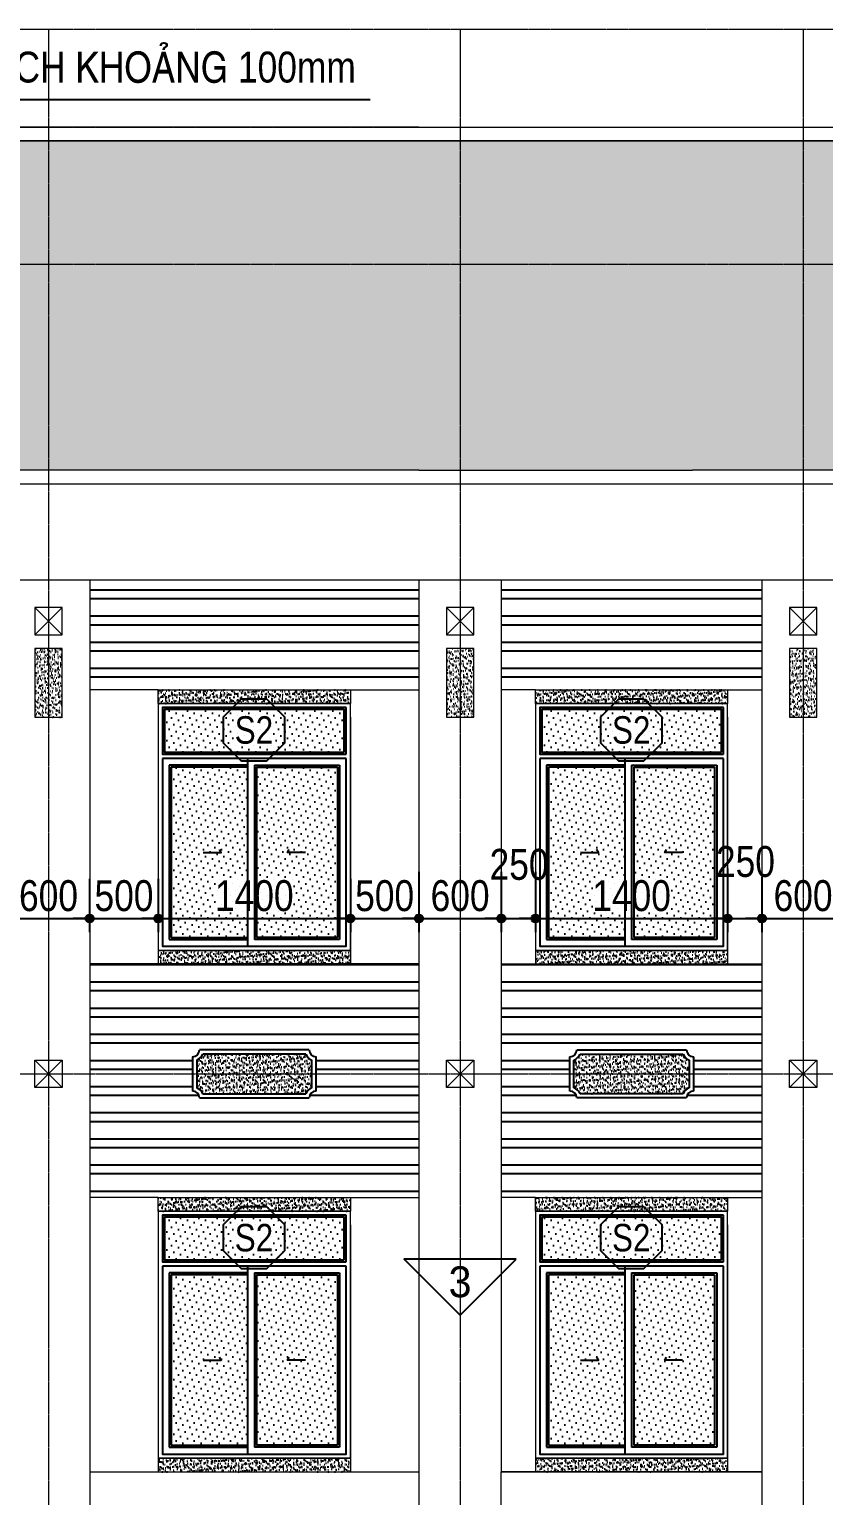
# Model space of a CAD drawing. Header units: millimetres. Extents: x 176 to 38825, y 257 to 17629.
# Drawn here: x 13365 to 19155, y 6943 to 17629 of the extents above; entities that cross this region are included whole.
import ezdxf
from ezdxf.enums import TextEntityAlignment as Align

# ---------------------------------------------------------------- set-up
doc = ezdxf.new("R2010")
doc.units = ezdxf.units.MM
doc.linetypes.add('ACAD_ISO10W100', pattern=[18, 12, -3, 0, -3])
for name, color, linetype in [('DIM', 1, 'Continuous'), ('DOOR', 20, 'Continuous'), ('HACTH', 8, 'Continuous'), ('HATCH', 8, 'Continuous'), ('HATCHNGOI', 22, 'Continuous'), ('KINH 1', 142, 'Continuous'), ('netthay', 2, 'Continuous'), ('TAGS', 60, 'Continuous'), ('TEXT', 7, 'Continuous')]:
    doc.layers.add(name, color=color, linetype=linetype)
doc.layers.add('NET-THAY', color=2, linetype='Continuous', lineweight=13)
doc.layers.add('TRUC', color=24, linetype='Continuous', lineweight=0)
doc.styles.add('1', font='', dxfattribs={"height": 250})
doc.styles.add('AVO', font='')
doc.styles.add('HEL-CONDENSE', font='')
doc.styles.add('VNI-HELVE-CONDENSEN', font='')
doc.styles.get('1').set_extended_font_data('VNI-Helve-Condense')
doc.styles.get('AVO').set_extended_font_data('VNI-Avo')
doc.styles.get('HEL-CONDENSE').set_extended_font_data('VNI-Helve-Condense')
doc.styles.get('VNI-HELVE-CONDENSEN').set_extended_font_data('VNI-Helve-Condense')
doc.dimstyles.new('D100', dxfattribs={"dimtxt": 225, "dimasz": 1.2, "dimexe": 100, "dimexo": 0, "dimgap": 50, "dimtad": 1, "dimdec": 0, "dimzin": 13, "dimdsep": 46, "dimtxsty": 'HEL-CONDENSE', "dimblk": 'D50', "dimcen": 0, "dimclrd": 1, "dimclre": 1, "dimclrt": 7, "dimadec": 0, "dimazin": 0, "dimtfac": 1, "dimtdec": 0, "dimtmove": 0, "dimatfit": 3, "dimldrblk": 'D50', "dimfxl": 1, "dimtolj": 1, "dimtzin": 13, "dimarcsym": 0})
pattern_1 = [(180, (-156502.13, -455340), (-1e-14, -190.5), []), (180, (-156565.63, -455276.5), (-1e-14, -190.5), [])]
pattern_2 = [(37.5, (-1293097.712, -243902.06), (-1.2000235, 36.7059928), [0, -28.956, 0, -32.385, 0, -30.95625]), (7.5, (-1293097.71, -243902.06), (33.7142462, 53.7618825), [0, -15.621, 0, -26.0985, 0, -10.00125]), (327.5, (-1293121.143, -243902.06), (59.3244278, 0.10778885), [0, -9.525, 0, -34.29, 0, -44.7675]), (317.5, (-1293121.143, -243902.06), (57.266734, 16.7196992), [0, -4.7625, 0, -22.479, 0, -25.7175])]

# ---------------------------------------------------------------- blocks, each defined once
blk = doc.blocks.new('KH-CUADI')
at = {"layer": 'TAGS'}
blk.add_lwpolyline([(-124, 300), (-300, 124), (-300, -124), (-124, -300), (124, -300), (300, -124), (300, 124), (124, 300)], close=True, dxfattribs=at)
at = {"layer": 'TAGS', "style": 'VNI-HELVE-CONDENSEN'}
blk.add_attdef('D', text='', height=300, dxfattribs=at).set_placement((0, 0), align=Align.MIDDLE)
blk = doc.blocks.new('A$C5F62150E')
at = {"layer": 'KINH 1'}
h = blk.add_hatch(dxfattribs=at)
h.set_pattern_fill('DOTS', color=256, scale=750, angle=45, style=0)
h.set_pattern_definition([(45, (0, 0), (-16.5728, 49.71845), [0, -46.875])])
h.paths.add_polyline_path([(2529, 1072), (1219, 1072), (1219, 762), (2529, 762)])
h.paths.add_polyline_path([(1824, 652), (1269, 652), (1269, -588), (1824, -588)])
h.paths.add_polyline_path([(2479, 652), (1889, 652), (1889, -588), (2479, -588)])
at = {"layer": 'DOOR'}
for p, q in [((2544, 747), (2544, 1087)), ((2544, 717), (1204, 717)), ((1824, 667), (1254, 667)), ((1254, 667), (1254, -603)), ((1824, 717), (1824, -653)), ((1874, 667), (1874, -603)), ((1874, 667), (2494, 667)), ((2494, 667), (2494, -603)), ((1254, -603), (1824, -603)), ((2494, -603), (1874, -603))]:
    blk.add_line(p, q, dxfattribs=at)
at = {"layer": 'DOOR', "color": 8}
for p, q in [((1824, 652), (1269, 652)), ((1269, 652), (1269, -588)), ((1889, 652), (1889, -588)), ((1889, 652), (2479, 652)), ((2479, 652), (2479, -588)), ((1269, -588), (1824, -588)), ((2479, -588), (1889, -588))]:
    blk.add_line(p, q, dxfattribs=at)
at = {"layer": 'DOOR'}
for points in [[(2544, 1087), (1204, 1087), (1204, 747), (2544, 747)], [(1204, 717), (1204, -653), (2544, -653), (2544, 717)], [(1502, 32), (1632, 32), (1619, 53)], [(2246, 32), (2116, 32), (2129, 53)]]:
    blk.add_lwpolyline(points, dxfattribs=at)
at = {"layer": 'DOOR', "color": 8}
blk.add_lwpolyline([(2529, 762), (2529, 1072), (1219, 1072), (1219, 762), (2529, 762)], close=True, dxfattribs=at)
at = {"layer": 'NET-THAY'}
for p, q in [((1174, 1117), (2574, 1117)), ((2574, -683), (2574, 1117)), ((1174, -683), (2574, -683))]:
    blk.add_line(p, q, dxfattribs=at)
blk.add_lwpolyline([(1174, 1117), (1174, -683)], dxfattribs=at)
at = {"layer": 'TAGS', "linetype": 'Continuous'}
ref = blk.add_blockref('KH-CUADI', (1871, 924), dxfattribs=dict(at, xscale=0.75, yscale=0.75, zscale=0.75, rotation=180))
ref.add_attrib('D', 'S2', dxfattribs={"color": 7, "height": 200, "style": 'VNI-HELVE-CONDENSEN'}).set_placement((1871, 924), align=Align.MIDDLE)
blk = doc.blocks.new('D50')
at = {"layer": 'DIM'}
blk.add_hatch(color=256, dxfattribs=at).paths.add_polyline_path([(25, 0, 1), (-25, 0, 1)])
blk.add_line((25, 0), (100, 0), dxfattribs=at)
blk.add_circle((0, 0), 25, dxfattribs=at)
blk = doc.blocks.new('*D195')
at = {"layer": 'DEFPOINTS', "color": 0, "linetype": 'Continuous', "transparency": 16777216}
for p in [(13205, 11439), (13805, 11439), (13805, 11149)]:
    blk.add_point(p, dxfattribs=at)
at = {"layer": 'DIM', "color": 1, "linetype": 'Continuous', "lineweight": -2, "transparency": 16777216}
for p, q in [((13205, 11439), (13205, 11049)), ((13805, 11439), (13805, 11049)), ((13206, 11149), (13804, 11149))]:
    blk.add_line(p, q, dxfattribs=at)
at = {"layer": 'DIM', "color": 1, "linetype": 'Continuous', "lineweight": -2, "transparency": 16777216, "xscale": 1.199999999999999, "yscale": 1.199999999999999, "zscale": 1.199999999999999, "rotation": 180}
blk.add_blockref('D50', (13205, 11149), dxfattribs=at)
at = {"layer": 'DIM', "color": 1, "linetype": 'Continuous', "lineweight": -2, "transparency": 16777216, "xscale": 1.199999999999999, "yscale": 1.199999999999999, "zscale": 1.199999999999999}
blk.add_blockref('D50', (13805, 11149), dxfattribs=at)
at = {"layer": 'DIM', "color": 7, "linetype": 'Continuous', "transparency": 16777216, "insert": (13505, 11314), "char_height": 225, "attachment_point": 5, "style": 'HEL-CONDENSE'}
blk.add_mtext('\\A1;600', dxfattribs=at)
blk = doc.blocks.new('*D196')
at = {"layer": 'DEFPOINTS', "color": 0, "linetype": 'Continuous', "transparency": 16777216}
for p in [(13805, 11439), (14305, 11439), (14305, 11149)]:
    blk.add_point(p, dxfattribs=at)
at = {"layer": 'DIM', "color": 1, "linetype": 'Continuous', "lineweight": -2, "transparency": 16777216}
for p, q in [((13805, 11439), (13805, 11049)), ((14305, 11439), (14305, 11049)), ((13806, 11149), (14304, 11149))]:
    blk.add_line(p, q, dxfattribs=at)
at = {"layer": 'DIM', "color": 1, "linetype": 'Continuous', "lineweight": -2, "transparency": 16777216, "xscale": 1.199999999999999, "yscale": 1.199999999999999, "zscale": 1.199999999999999, "rotation": 180}
blk.add_blockref('D50', (13805, 11149), dxfattribs=at)
at = {"layer": 'DIM', "color": 1, "linetype": 'Continuous', "lineweight": -2, "transparency": 16777216, "xscale": 1.199999999999999, "yscale": 1.199999999999999, "zscale": 1.199999999999999}
blk.add_blockref('D50', (14305, 11149), dxfattribs=at)
at = {"layer": 'DIM', "color": 7, "linetype": 'Continuous', "transparency": 16777216, "insert": (14055, 11314), "char_height": 225, "attachment_point": 5, "style": 'HEL-CONDENSE'}
blk.add_mtext('\\A1;500', dxfattribs=at)
blk = doc.blocks.new('*D197')
at = {"layer": 'DEFPOINTS', "color": 0, "linetype": 'Continuous', "transparency": 16777216}
for p in [(14305, 11439), (15705, 11439), (15705, 11149)]:
    blk.add_point(p, dxfattribs=at)
at = {"layer": 'DIM', "color": 1, "linetype": 'Continuous', "lineweight": -2, "transparency": 16777216}
for p, q in [((14305, 11439), (14305, 11049)), ((15705, 11439), (15705, 11049)), ((14306, 11149), (15704, 11149))]:
    blk.add_line(p, q, dxfattribs=at)
at = {"layer": 'DIM', "color": 1, "linetype": 'Continuous', "lineweight": -2, "transparency": 16777216, "xscale": 1.199999999999999, "yscale": 1.199999999999999, "zscale": 1.199999999999999, "rotation": 180}
blk.add_blockref('D50', (14305, 11149), dxfattribs=at)
at = {"layer": 'DIM', "color": 1, "linetype": 'Continuous', "lineweight": -2, "transparency": 16777216, "xscale": 1.199999999999999, "yscale": 1.199999999999999, "zscale": 1.199999999999999}
blk.add_blockref('D50', (15705, 11149), dxfattribs=at)
at = {"layer": 'DIM', "color": 7, "linetype": 'Continuous', "transparency": 16777216, "insert": (15005, 11314), "char_height": 225, "attachment_point": 5, "style": 'HEL-CONDENSE'}
blk.add_mtext('\\A1;1400', dxfattribs=at)
blk = doc.blocks.new('*D198')
at = {"layer": 'DEFPOINTS', "color": 0, "linetype": 'Continuous', "transparency": 16777216}
for p in [(15705, 11439), (16205, 11488), (16205, 11149)]:
    blk.add_point(p, dxfattribs=at)
at = {"layer": 'DIM', "color": 1, "linetype": 'Continuous', "lineweight": -2, "transparency": 16777216}
for p, q in [((15705, 11439), (15705, 11049)), ((16205, 11488), (16205, 11049)), ((15706, 11149), (16204, 11149))]:
    blk.add_line(p, q, dxfattribs=at)
at = {"layer": 'DIM', "color": 1, "linetype": 'Continuous', "lineweight": -2, "transparency": 16777216, "xscale": 1.199999999999999, "yscale": 1.199999999999999, "zscale": 1.199999999999999, "rotation": 180}
blk.add_blockref('D50', (15705, 11149), dxfattribs=at)
at = {"layer": 'DIM', "color": 1, "linetype": 'Continuous', "lineweight": -2, "transparency": 16777216, "xscale": 1.199999999999999, "yscale": 1.199999999999999, "zscale": 1.199999999999999}
blk.add_blockref('D50', (16205, 11149), dxfattribs=at)
at = {"layer": 'DIM', "color": 7, "linetype": 'Continuous', "transparency": 16777216, "insert": (15955, 11314), "char_height": 225, "attachment_point": 5, "style": 'HEL-CONDENSE'}
blk.add_mtext('\\A1;500', dxfattribs=at)
blk = doc.blocks.new('*D199')
at = {"layer": 'DEFPOINTS', "color": 0, "linetype": 'Continuous', "transparency": 16777216}
for p in [(16205, 11488), (16805, 11488), (16805, 11149)]:
    blk.add_point(p, dxfattribs=at)
at = {"layer": 'DIM', "color": 1, "linetype": 'Continuous', "lineweight": -2, "transparency": 16777216}
for p, q in [((16205, 11488), (16205, 11049)), ((16805, 11488), (16805, 11049)), ((16206, 11149), (16804, 11149))]:
    blk.add_line(p, q, dxfattribs=at)
at = {"layer": 'DIM', "color": 1, "linetype": 'Continuous', "lineweight": -2, "transparency": 16777216, "xscale": 1.199999999999999, "yscale": 1.199999999999999, "zscale": 1.199999999999999, "rotation": 180}
blk.add_blockref('D50', (16205, 11149), dxfattribs=at)
at = {"layer": 'DIM', "color": 1, "linetype": 'Continuous', "lineweight": -2, "transparency": 16777216, "xscale": 1.199999999999999, "yscale": 1.199999999999999, "zscale": 1.199999999999999}
blk.add_blockref('D50', (16805, 11149), dxfattribs=at)
at = {"layer": 'DIM', "color": 7, "linetype": 'Continuous', "transparency": 16777216, "insert": (16505, 11314), "char_height": 225, "attachment_point": 5, "style": 'HEL-CONDENSE'}
blk.add_mtext('\\A1;600', dxfattribs=at)
blk = doc.blocks.new('*D200')
at = {"layer": 'DEFPOINTS', "color": 0, "linetype": 'Continuous', "transparency": 16777216}
for p in [(16805, 11488), (17055, 11488), (17055, 11149)]:
    blk.add_point(p, dxfattribs=at)
at = {"layer": 'DIM', "color": 1, "linetype": 'Continuous', "lineweight": -2, "transparency": 16777216}
for p, q in [((16805, 11488), (16805, 11049)), ((17055, 11488), (17055, 11049)), ((16806, 11149), (17054, 11149))]:
    blk.add_line(p, q, dxfattribs=at)
at = {"layer": 'DIM', "color": 1, "linetype": 'Continuous', "lineweight": -2, "transparency": 16777216, "xscale": 1.199999999999999, "yscale": 1.199999999999999, "zscale": 1.199999999999999, "rotation": 180}
blk.add_blockref('D50', (16805, 11149), dxfattribs=at)
at = {"layer": 'DIM', "color": 1, "linetype": 'Continuous', "lineweight": -2, "transparency": 16777216, "xscale": 1.199999999999999, "yscale": 1.199999999999999, "zscale": 1.199999999999999}
blk.add_blockref('D50', (17055, 11149), dxfattribs=at)
at = {"layer": 'DIM', "color": 7, "linetype": 'Continuous', "transparency": 16777216, "insert": (16935, 11542), "char_height": 225, "attachment_point": 5, "style": 'HEL-CONDENSE'}
blk.add_mtext('\\A1;250', dxfattribs=at)
blk = doc.blocks.new('*D201')
at = {"layer": 'DEFPOINTS', "color": 0, "linetype": 'Continuous', "transparency": 16777216}
for p in [(17055, 11488), (18455, 11513), (18455, 11149)]:
    blk.add_point(p, dxfattribs=at)
at = {"layer": 'DIM', "color": 1, "linetype": 'Continuous', "lineweight": -2, "transparency": 16777216}
for p, q in [((17055, 11488), (17055, 11049)), ((18455, 11513), (18455, 11049)), ((17056, 11149), (18454, 11149))]:
    blk.add_line(p, q, dxfattribs=at)
at = {"layer": 'DIM', "color": 1, "linetype": 'Continuous', "lineweight": -2, "transparency": 16777216, "xscale": 1.199999999999999, "yscale": 1.199999999999999, "zscale": 1.199999999999999, "rotation": 180}
blk.add_blockref('D50', (17055, 11149), dxfattribs=at)
at = {"layer": 'DIM', "color": 1, "linetype": 'Continuous', "lineweight": -2, "transparency": 16777216, "xscale": 1.199999999999999, "yscale": 1.199999999999999, "zscale": 1.199999999999999}
blk.add_blockref('D50', (18455, 11149), dxfattribs=at)
at = {"layer": 'DIM', "color": 7, "linetype": 'Continuous', "transparency": 16777216, "insert": (17755, 11314), "char_height": 225, "attachment_point": 5, "style": 'HEL-CONDENSE'}
blk.add_mtext('\\A1;1400', dxfattribs=at)
blk = doc.blocks.new('*D202')
at = {"layer": 'DEFPOINTS', "color": 0, "linetype": 'Continuous', "transparency": 16777216}
for p in [(18455, 11513), (18705, 11453), (18705, 11149)]:
    blk.add_point(p, dxfattribs=at)
at = {"layer": 'DIM', "color": 1, "linetype": 'Continuous', "lineweight": -2, "transparency": 16777216}
for p, q in [((18455, 11513), (18455, 11049)), ((18705, 11453), (18705, 11049)), ((18456, 11149), (18704, 11149))]:
    blk.add_line(p, q, dxfattribs=at)
at = {"layer": 'DIM', "color": 1, "linetype": 'Continuous', "lineweight": -2, "transparency": 16777216, "xscale": 1.199999999999999, "yscale": 1.199999999999999, "zscale": 1.199999999999999, "rotation": 180}
blk.add_blockref('D50', (18455, 11149), dxfattribs=at)
at = {"layer": 'DIM', "color": 1, "linetype": 'Continuous', "lineweight": -2, "transparency": 16777216, "xscale": 1.199999999999999, "yscale": 1.199999999999999, "zscale": 1.199999999999999}
blk.add_blockref('D50', (18705, 11149), dxfattribs=at)
at = {"layer": 'DIM', "color": 7, "linetype": 'Continuous', "transparency": 16777216, "insert": (18585, 11563), "char_height": 225, "attachment_point": 5, "style": 'HEL-CONDENSE'}
blk.add_mtext('\\A1;250', dxfattribs=at)
blk = doc.blocks.new('*D203')
at = {"layer": 'DEFPOINTS', "color": 0, "linetype": 'Continuous', "transparency": 16777216}
for p in [(18705, 11453), (19305, 11428), (19305, 11149)]:
    blk.add_point(p, dxfattribs=at)
at = {"layer": 'DIM', "color": 1, "linetype": 'Continuous', "lineweight": -2, "transparency": 16777216}
for p, q in [((18705, 11453), (18705, 11049)), ((19305, 11428), (19305, 11049)), ((18706, 11149), (19304, 11149))]:
    blk.add_line(p, q, dxfattribs=at)
at = {"layer": 'DIM', "color": 1, "linetype": 'Continuous', "lineweight": -2, "transparency": 16777216, "xscale": 1.199999999999999, "yscale": 1.199999999999999, "zscale": 1.199999999999999, "rotation": 180}
blk.add_blockref('D50', (18705, 11149), dxfattribs=at)
at = {"layer": 'DIM', "color": 1, "linetype": 'Continuous', "lineweight": -2, "transparency": 16777216, "xscale": 1.199999999999999, "yscale": 1.199999999999999, "zscale": 1.199999999999999}
blk.add_blockref('D50', (19305, 11149), dxfattribs=at)
at = {"layer": 'DIM', "color": 7, "linetype": 'Continuous', "transparency": 16777216, "insert": (19005, 11314), "char_height": 225, "attachment_point": 5, "style": 'HEL-CONDENSE'}
blk.add_mtext('\\A1;600', dxfattribs=at)
blk = doc.blocks.new('TUONG-NAM')
at = {"layer": 'TAGS'}
blk.add_lwpolyline([(-453, -453), (453, -453), (0, 0)], close=True, dxfattribs=at)
at = {"layer": 'TAGS', "linetype": 'Continuous', "style": 'AVO'}
blk.add_attdef('KH-TUONG', text='', height=250, dxfattribs=at).set_placement((0, -269), align=Align.MIDDLE_CENTER)
blk = doc.blocks.new('*D257')
at = {"layer": 'DEFPOINTS', "color": 0, "linetype": 'Continuous', "transparency": 16777216}
for p in [(9654, 16816), (6246, 14647), (3555, 14416), (4733, 14416), (16205, 14416)]:
    blk.add_point(p, dxfattribs=at)
at = {"layer": 'DIM', "color": 1, "linetype": 'Continuous', "lineweight": -2, "transparency": 16777216}
blk.add_arc((4733, 14416), 1530, 0.0449, 25.9551, dxfattribs=at)
at = {"layer": 'DIM', "color": 1, "linetype": 'Continuous', "lineweight": -2, "transparency": 16777216, "xscale": 1.199999999999999, "yscale": 1.199999999999999, "zscale": 1.199999999999999}
for p, rotation in [((6108, 15087), 115.9775297945431), ((6263, 14416), 270.0224702054559)]:
    blk.add_blockref('D50', p, dxfattribs=dict(at, rotation=rotation))
at = {"layer": 'DIM', "color": 7, "linetype": 'Continuous', "transparency": 16777216, "insert": (6385, 14798), "char_height": 225, "attachment_point": 5, "rotation": 283, "style": 'HEL-CONDENSE'}
blk.add_mtext('\\A1;26°', dxfattribs=at)

msp = doc.modelspace()

# ---------------------------------------------------------------- hatches: boundary and pattern name
at = {"layer": 'HACTH'}
h = msp.add_hatch(dxfattribs=at)
h.set_pattern_fill('ANSI32', color=256, scale=20, angle=135, style=0)
h.set_pattern_definition(pattern_1)
h.paths.add_polyline_path([(16805.168, 12816.449), (18705.168, 12816.449), (18705.168, 13616.449), (16805.168, 13616.449)])
h.paths.add_polyline_path([(13805.168, 12816.449), (16205.168, 12816.449), (16205.168, 13616.449), (13805.168, 13616.449)])
h = msp.add_hatch(dxfattribs=at)
h.set_pattern_fill('ANSI32', color=256, scale=20, angle=135, style=0)
h.set_pattern_definition(pattern_1)
h.paths.add_polyline_path([(7255.168, 10816.449), (4905.168, 10816.449), (4905.168, 10016.449), (5655.168, 10016.449), (5655.168, 10141.449, 0.414213562), (5705.168, 10191.449), (6505.168, 10191.449, 0.414213562), (6555.168, 10141.449), (6555.168, 10016.449), (7255.168, 10016.449)])
h.paths.add_polyline_path([(10205.168, 10804.568), (7855.168, 10804.568), (7855.168, 10016.449), (8555.168, 10016.449), (8555.168, 10141.449, 0.414213562), (8605.168, 10191.449), (9405.168, 10191.449, 0.414213562), (9455.168, 10141.449), (9455.168, 10016.449), (10205.168, 10016.449)])
h.paths.add_polyline_path([(13205.168, 10804.568), (10805.168, 10804.568), (10805.168, 10016.449), (11555.168, 10016.449), (11555.168, 10141.449, 0.414213562), (11605.168, 10191.449), (12405.168, 10191.449, 0.414213562), (12455.168, 10141.449), (12455.168, 10016.449), (13205.168, 10016.449)])
h.paths.add_polyline_path([(16205.168, 10816.449), (13805.168, 10816.449), (13805.168, 10016.449), (14555.168, 10016.449), (14555.168, 10141.449, 0.414213562), (14605.168, 10191.449), (15405.168, 10191.449, 0.414213562), (15455.168, 10141.449), (15455.168, 10016.449), (16205.168, 10016.449), (16205.168, 10416.449)])
h.paths.add_polyline_path([(18705.168, 10816.449), (16805.168, 10816.449), (16805.168, 10416.449), (16805.168, 10016.449), (17305.168, 10016.449), (17305.168, 10141.449, 0.414213562), (17355.168, 10191.449), (18155.168, 10191.449, 0.414213562), (18205.168, 10141.449), (18205.168, 10016.449), (18705.168, 10016.449), (18705.168, 10416.449)])
h.paths.add_polyline_path([(25205.168, 10816.449), (23305.168, 10816.449), (23305.168, 10016.449), (23805.168, 10016.449), (23805.168, 10141.449, 0.414213562), (23855.168, 10191.449), (24655.168, 10191.449, 0.414213562), (24705.168, 10141.449), (24705.168, 10016.449), (25205.168, 10016.449)])
h.paths.add_polyline_path([(28205.168, 10816.449), (25805.168, 10816.449), (25805.168, 10016.449), (26555.168, 10016.449), (26555.168, 10141.449, 0.414213562), (26605.168, 10191.449), (27405.168, 10191.449, 0.414213562), (27455.168, 10141.449), (27455.168, 10016.449), (28205.168, 10016.449)])
h.paths.add_polyline_path([(31205.168, 10804.568), (28805.168, 10804.568), (28805.168, 10016.449), (29555.168, 10016.449), (29555.168, 10141.449, 0.414213562), (29605.168, 10191.449), (30405.168, 10191.449, 0.414213562), (30455.168, 10141.449), (30455.168, 10016.449), (31205.168, 10016.449)])
edge = h.paths.add_edge_path()
edge.add_line((28805.168, 9116.449), (31205.168, 9116.449))
edge.add_line((31205.168, 9116.449), (31205.168, 10016.449))
edge.add_line((31205.168, 10016.449), (30455.168, 10016.449))
edge.add_line((30455.168, 10016.449), (30455.168, 9891.449))
edge.add_arc((30455.168, 9841.449), 50, 90, 180)
edge.add_line((30405.168, 9841.449), (29605.168, 9841.449))
edge.add_arc((29555.168, 9841.449), 50, 0, 90)
edge.add_line((29555.168, 9891.449), (29555.168, 10016.449))
edge.add_line((29555.168, 10016.449), (28805.168, 10016.449))
edge.add_line((28805.168, 10016.449), (28805.168, 9116.449))
edge = h.paths.add_edge_path()
edge.add_line((25805.168, 9116.449), (28205.168, 9116.449))
edge.add_line((28205.168, 9116.449), (28205.168, 10016.449))
edge.add_line((28205.168, 10016.449), (27455.168, 10016.449))
edge.add_line((27455.168, 10016.449), (27455.168, 9891.449))
edge.add_arc((27455.168, 9841.449), 50, 90, 180)
edge.add_line((27405.168, 9841.449), (26605.168, 9841.449))
edge.add_arc((26555.168, 9841.449), 50, 0, 90)
edge.add_line((26555.168, 9891.449), (26555.168, 10016.449))
edge.add_line((26555.168, 10016.449), (25805.168, 10016.449))
edge.add_line((25805.168, 10016.449), (25805.168, 9116.449))
edge = h.paths.add_edge_path()
edge.add_line((23305.168, 9116.449), (25205.168, 9116.449))
edge.add_line((25205.168, 9116.449), (25205.168, 10016.449))
edge.add_line((25205.168, 10016.449), (24705.168, 10016.449))
edge.add_line((24705.168, 10016.449), (24705.168, 9891.449))
edge.add_arc((24705.168, 9841.449), 50, 90, 180)
edge.add_line((24655.168, 9841.449), (23855.168, 9841.449))
edge.add_arc((23805.168, 9841.449), 50, 0, 90)
edge.add_line((23805.168, 9891.449), (23805.168, 10016.449))
edge.add_line((23805.168, 10016.449), (23305.168, 10016.449))
edge.add_line((23305.168, 10016.449), (23305.168, 9116.449))
edge = h.paths.add_edge_path()
edge.add_line((16805.168, 9116.449), (18705.168, 9116.449))
edge.add_line((18705.168, 9116.449), (18705.168, 10016.449))
edge.add_line((18705.168, 10016.449), (18205.168, 10016.449))
edge.add_line((18205.168, 10016.449), (18205.168, 9891.449))
edge.add_arc((18205.168, 9841.449), 50, 90, 180)
edge.add_line((18155.168, 9841.449), (17355.168, 9841.449))
edge.add_arc((17305.168, 9841.449), 50, 0, 90)
edge.add_line((17305.168, 9891.449), (17305.168, 10016.449))
edge.add_line((17305.168, 10016.449), (16805.168, 10016.449))
edge.add_line((16805.168, 10016.449), (16805.168, 9116.449))
edge = h.paths.add_edge_path()
edge.add_line((13805.168, 9116.449), (16205.168, 9116.449))
edge.add_line((16205.168, 9116.449), (16205.168, 10016.449))
edge.add_line((16205.168, 10016.449), (15455.168, 10016.449))
edge.add_line((15455.168, 10016.449), (15455.168, 9891.449))
edge.add_arc((15455.168, 9841.449), 50, 90, 180)
edge.add_line((15405.168, 9841.449), (14605.168, 9841.449))
edge.add_arc((14555.168, 9841.449), 50, 0, 90)
edge.add_line((14555.168, 9891.449), (14555.168, 10016.449))
edge.add_line((14555.168, 10016.449), (13805.168, 10016.449))
edge.add_line((13805.168, 10016.449), (13805.168, 9116.449))
edge = h.paths.add_edge_path()
edge.add_line((10805.168, 9116.449), (13205.168, 9116.449))
edge.add_line((13205.168, 9116.449), (13205.168, 10016.449))
edge.add_line((13205.168, 10016.449), (12455.168, 10016.449))
edge.add_line((12455.168, 10016.449), (12455.168, 9891.449))
edge.add_arc((12455.168, 9841.449), 50, 90, 180)
edge.add_line((12405.168, 9841.449), (11605.168, 9841.449))
edge.add_arc((11555.168, 9841.449), 50, 0, 90)
edge.add_line((11555.168, 9891.449), (11555.168, 10016.449))
edge.add_line((11555.168, 10016.449), (10805.168, 10016.449))
edge.add_line((10805.168, 10016.449), (10805.168, 9116.449))
edge = h.paths.add_edge_path()
edge.add_line((7855.168, 9116.449), (10205.168, 9116.449))
edge.add_line((10205.168, 9116.449), (10205.168, 10016.449))
edge.add_line((10205.168, 10016.449), (9455.168, 10016.449))
edge.add_line((9455.168, 10016.449), (9455.168, 9891.449))
edge.add_arc((9455.168, 9841.449), 50, 90, 180)
edge.add_line((9405.168, 9841.449), (8605.168, 9841.449))
edge.add_arc((8555.168, 9841.449), 50, 0, 90)
edge.add_line((8555.168, 9891.449), (8555.168, 10016.449))
edge.add_line((8555.168, 10016.449), (7855.168, 10016.449))
edge.add_line((7855.168, 10016.449), (7855.168, 9116.449))
edge = h.paths.add_edge_path()
edge.add_line((4905.168, 9116.449), (7255.168, 9116.449))
edge.add_line((7255.168, 9116.449), (7255.168, 10016.449))
edge.add_line((7255.168, 10016.449), (6555.168, 10016.449))
edge.add_line((6555.168, 10016.449), (6555.168, 9891.449))
edge.add_arc((6555.168, 9841.449), 50, 90, 180)
edge.add_line((6505.168, 9841.449), (5705.168, 9841.449))
edge.add_arc((5655.168, 9841.449), 50, 0, 90)
edge.add_line((5655.168, 9891.449), (5655.168, 10016.449))
edge.add_line((5655.168, 10016.449), (4905.168, 10016.449))
edge.add_line((4905.168, 10016.449), (4905.168, 9116.449))
at = {"layer": 'HATCH'}
h = msp.add_hatch(dxfattribs=at)
h.set_pattern_fill('AR-SAND', color=256, scale=0.75, style=0)
h.set_pattern_definition(pattern_2)
h.paths.add_polyline_path([(13405.168, 12616.449), (13605.168, 12616.449), (13605.168, 13116.449), (13405.168, 13116.449)])
h = msp.add_hatch(dxfattribs=at)
h.set_pattern_fill('AR-SAND', color=256, scale=0.75, style=0)
h.set_pattern_definition(pattern_2)
h.paths.add_polyline_path([(16405.168, 12616.449), (16605.168, 12616.449), (16605.168, 13116.449), (16405.168, 13116.449)])
h = msp.add_hatch(dxfattribs=at)
h.set_pattern_fill('AR-SAND', color=256, scale=0.75, style=0)
h.set_pattern_definition(pattern_2)
h.paths.add_polyline_path([(18905.168, 12616.449), (19105.168, 12616.449), (19105.168, 13116.449), (18905.168, 13116.449)])
h = msp.add_hatch(dxfattribs=at)
h.set_pattern_fill('AR-SAND', color=256, scale=0.75, style=0)
h.set_pattern_definition(pattern_2)
h.paths.add_polyline_path([(14305.168, 12816.449), (15705.168, 12816.449), (15705.168, 12716.449), (14305.168, 12716.449)])
h = msp.add_hatch(dxfattribs=at)
h.set_pattern_fill('AR-SAND', color=256, scale=0.75, style=0)
h.set_pattern_definition(pattern_2)
h.paths.add_polyline_path([(17055.168, 12816.449), (18455.168, 12816.449), (18455.168, 12716.449), (17055.168, 12716.449)])
h = msp.add_hatch(dxfattribs=at)
h.set_pattern_fill('AR-SAND', color=256, scale=0.75, style=0)
h.set_pattern_definition(pattern_2)
h.paths.add_polyline_path([(15705.168, 10916.449), (14305.168, 10916.449), (14305.168, 10816.449), (15705.168, 10816.449)])
h = msp.add_hatch(dxfattribs=at)
h.set_pattern_fill('AR-SAND', color=256, scale=0.75, style=0)
h.set_pattern_definition(pattern_2)
h.paths.add_polyline_path([(18455.168, 10916.449), (17055.168, 10916.449), (17055.168, 10816.449), (18455.168, 10816.449)])
h = msp.add_hatch(dxfattribs=at)
h.set_pattern_fill('AR-SAND', color=256, scale=0.75, style=0)
h.set_pattern_definition(pattern_2)
h.paths.add_polyline_path([(14629.33, 10161.449, -0.203231357), (14585.168, 10117.287), (14585.168, 9915.611, -0.203231357), (14629.33, 9871.449), (15381.006, 9871.449, -0.203231357), (15425.168, 9915.611), (15425.168, 10117.287, -0.203231357), (15381.006, 10161.449)])
h = msp.add_hatch(dxfattribs=at)
h.set_pattern_fill('AR-SAND', color=256, scale=0.75, style=0)
h.set_pattern_definition(pattern_2)
h.paths.add_polyline_path([(17379.33, 10161.449, -0.203231357), (17335.168, 10117.287), (17335.168, 9915.611, -0.203231357), (17379.33, 9871.449), (18131.006, 9871.449, -0.203231357), (18175.168, 9915.611), (18175.168, 10117.287, -0.203231357), (18131.006, 10161.449)])
h = msp.add_hatch(dxfattribs=at)
h.set_pattern_fill('AR-SAND', color=256, scale=0.75, style=0)
h.set_pattern_definition(pattern_2)
h.paths.add_polyline_path([(14305.168, 9116.449), (15705.168, 9116.449), (15705.168, 9016.449), (14305.168, 9016.449)])
h = msp.add_hatch(dxfattribs=at)
h.set_pattern_fill('AR-SAND', color=256, scale=0.75, style=0)
h.set_pattern_definition(pattern_2)
h.paths.add_polyline_path([(17055.168, 9116.449), (18455.168, 9116.449), (18455.168, 9016.449), (17055.168, 9016.449)])
h = msp.add_hatch(dxfattribs=at)
h.set_pattern_fill('AR-SAND', color=256, scale=0.75, style=0)
h.set_pattern_definition(pattern_2)
h.paths.add_polyline_path([(15705.168, 7216.449), (14305.168, 7216.449), (14305.168, 7116.449), (15705.168, 7116.449)])
h = msp.add_hatch(dxfattribs=at)
h.set_pattern_fill('AR-SAND', color=256, scale=0.75, style=0)
h.set_pattern_definition(pattern_2)
h.paths.add_polyline_path([(18455.168, 7216.449), (17055.168, 7216.449), (17055.168, 7116.449), (18455.168, 7116.449)])
at = {"layer": 'HATCHNGOI'}
h = msp.add_hatch(dxfattribs=at)
h.set_pattern_fill('AR-RSHKE', color=14, scale=15, angle=180, style=0)
h.set_pattern_definition([(180, (-1038777.03, 324457.96), (-382.5, -180), [90, -75, 105, -45, 135, -60]), (180, (-1038867.03, 324450.46), (-382.5, -180), [75, -285, 60, -90]), (180, (-1039047.03, 324469.21), (-382.5, -180), [45, -465]), (270, (-1038777.03, 324457.96), (127.5, -180), [172.5, -547.5]), (270, (-1038867.03, 324457.96), (127.5, -180), [168.75, -551.25]), (270, (-1038942.03, 324457.96), (127.5, -180), [157.5, -562.5]), (270, (-1039047.03, 324469.21), (127.5, -180), [172.5, -547.5]), (270, (-1039092.03, 324469.21), (127.5, -180), [172.5, -547.5]), (270, (-1039227.03, 324457.96), (127.5, -180), [165, -555])])
h.paths.add_polyline_path([(37277.05, 14416.449), (32356.321, 16816.449), (9654.014, 16816.449), (4733.285, 14416.449)])

# ---------------------------------------------------------------- linework, layer by layer
at = {"layer": 'HACTH'}
for points in [[(16205.168, 10816.449), (13805.168, 10816.449)], [(16105.168, 10816.449), (13905.168, 10816.449)]]:
    msp.add_lwpolyline(points, dxfattribs=at)
at = {"layer": 'NET-THAY'}
for p, q in [((16205.168, 14416.449), (3555.168, 14416.449)), ((16205.168, 14416.449), (18199.884, 14416.449)), ((25805.168, 14416.449), (18199.884, 14416.449)), ((3605.168, 13616.449), (16205.168, 13616.449)), ((16205.168, 13616.449), (23810.451, 13616.449)), ((14305.168, 12816.449), (13805.168, 12816.449)), ((15705.168, 12816.449), (16205.168, 12816.449)), ((17055.168, 12816.449), (16805.168, 12816.449)), ((18455.168, 12816.449), (18705.168, 12816.449)), ((16205.168, 10816.449), (13805.168, 10816.449)), ((18705.168, 10816.449), (16805.168, 10816.449)), ((16205.168, 10416.449), (16205.168, 10016.449)), ((14305.168, 9116.449), (13805.168, 9116.449)), ((15705.168, 9116.449), (16205.168, 9116.449)), ((17055.168, 9116.449), (16805.168, 9116.449)), ((18455.168, 9116.449), (18705.168, 9116.449)), ((16805.168, 6066.449), (16805.168, 7116.449))]:
    msp.add_line(p, q, dxfattribs=at)
for points in [[(16205.168, 16916.449), (9630.927, 16916.449)], [(16205.168, 16916.449), (32379.408, 16916.449), (37505.168, 14416.449)], [(4727.902, 14416.449), (9504.488, 16816.449), (32356.321, 16816.449), (37277.05, 14416.449)], [(37277.05, 14416.449), (32356.321, 16816.449), (9654.014, 16816.449), (4733.285, 14416.449)], [(3605.168, 14316.449), (38405.168, 14316.449)], [(13805.168, 13616.449), (13805.168, 4316.449)], [(16205.168, 13616.449), (16205.168, 4316.449)], [(16805.168, 13616.449), (16805.168, 10416.449)], [(18705.168, 13616.449), (18705.168, 10416.449)], [(13605.168, 13416.449), (13405.168, 13416.449), (13405.168, 13216.449), (13605.168, 13216.449), (13605.168, 13416.449)], [(13405.168, 13416.449), (13605.168, 13216.449)], [(13605.168, 13416.449), (13405.168, 13216.449)], [(16605.168, 13416.449), (16405.168, 13416.449), (16405.168, 13216.449), (16605.168, 13216.449), (16605.168, 13416.449)], [(16405.168, 13416.449), (16605.168, 13216.449)], [(16605.168, 13416.449), (16405.168, 13216.449)], [(19105.168, 13416.449), (18905.168, 13416.449), (18905.168, 13216.449), (19105.168, 13216.449), (19105.168, 13416.449)], [(18905.168, 13416.449), (19105.168, 13216.449)], [(19105.168, 13416.449), (18905.168, 13216.449)], [(13605.168, 13116.449), (13405.168, 13116.449), (13405.168, 12616.449), (13605.168, 12616.449), (13605.168, 13116.449)], [(16605.168, 13116.449), (16405.168, 13116.449), (16405.168, 12616.449), (16605.168, 12616.449), (16605.168, 13116.449)], [(19105.168, 13116.449), (18905.168, 13116.449), (18905.168, 12616.449), (19105.168, 12616.449), (19105.168, 13116.449)], [(14305.168, 12616.449), (14305.168, 10816.449)], [(15705.168, 12616.449), (15705.168, 10816.449)], [(17055.168, 12616.449), (17055.168, 10816.449)], [(18455.168, 12616.449), (18455.168, 10816.449)], [(15705.168, 10916.449), (14305.168, 10916.449)], [(18455.168, 10916.449), (17055.168, 10916.449)], [(15705.168, 10816.449), (14305.168, 10816.449)], [(16805.168, 10416.449), (16805.168, 7116.449)], [(18705.168, 10416.449), (18705.168, 6066.449)], [(13405.168, 10116.449), (13605.168, 10116.449), (13605.168, 9916.449), (13405.168, 9916.449), (13405.168, 10116.449)], [(13605.168, 10116.449), (13405.168, 9916.449)], [(13405.168, 10116.449), (13605.168, 9916.449)], [(16405.168, 10116.449), (16605.168, 10116.449), (16605.168, 9916.449), (16405.168, 9916.449), (16405.168, 10116.449)], [(16605.168, 10116.449), (16405.168, 9916.449)], [(16405.168, 10116.449), (16605.168, 9916.449)], [(18905.168, 10116.449), (19105.168, 10116.449), (19105.168, 9916.449), (18905.168, 9916.449), (18905.168, 10116.449)], [(19105.168, 10116.449), (18905.168, 9916.449)], [(18905.168, 10116.449), (19105.168, 9916.449)], [(15705.168, 9016.449), (14305.168, 9016.449)], [(18455.168, 9016.449), (17055.168, 9016.449)], [(14305.168, 8916.449), (14305.168, 7116.449)], [(15705.168, 8916.449), (15705.168, 7116.449)], [(17055.168, 8916.449), (17055.168, 7116.449)], [(18455.168, 8916.449), (18455.168, 7116.449)], [(15705.168, 7216.449), (14305.168, 7216.449)], [(18455.168, 7216.449), (17055.168, 7216.449)], [(13805.168, 7116.449), (16205.168, 7116.449)], [(16805.168, 7116.449), (18705.168, 7116.449)], [(18705.168, 7116.449), (16805.168, 7116.449)], [(16805.168, 7116.449), (18705.168, 7116.449)], [(16805.168, 7116.449), (18705.168, 7116.449)], [(18705.168, 7116.449), (17155.168, 7116.449)]]:
    msp.add_lwpolyline(points, dxfattribs=at)
for points in [[(14305.168, 12816.449), (15705.168, 12816.449), (15705.168, 12716.449), (14305.168, 12716.449)], [(17055.168, 12816.449), (18455.168, 12816.449), (18455.168, 12716.449), (17055.168, 12716.449)], [(14305.168, 9116.449), (15705.168, 9116.449), (15705.168, 9016.449), (14305.168, 9016.449)], [(17055.168, 9116.449), (18455.168, 9116.449), (18455.168, 9016.449), (17055.168, 9016.449)]]:
    msp.add_lwpolyline(points, close=True, dxfattribs=at)
at = {"layer": 'netthay'}
for points in [[(15405.168, 10191.449), (14605.168, 10191.449)], [(15381.006, 10161.449), (14629.33, 10161.449)], [(17355.168, 10191.449), (18155.168, 10191.449)], [(17379.33, 10161.449), (18131.006, 10161.449)], [(14555.168, 10141.449), (14555.168, 9891.449)], [(14585.168, 10117.287), (14585.168, 9915.611)], [(15425.168, 9915.611), (15425.168, 10117.287)], [(15455.168, 9891.449), (15455.168, 10141.449)], [(17305.168, 9891.449), (17305.168, 10141.449)], [(17335.168, 9915.611), (17335.168, 10117.287)], [(18175.168, 10117.287), (18175.168, 9915.611)], [(18205.168, 10141.449), (18205.168, 9891.449)], [(14605.168, 9841.449), (15405.168, 9841.449)], [(14629.33, 9871.449), (15381.006, 9871.449)], [(18155.168, 9841.449), (17355.168, 9841.449)], [(18131.006, 9871.449), (17379.33, 9871.449)]]:
    msp.add_lwpolyline(points, dxfattribs=at)
for centre, radius, start, end in [((14555.168, 10191.449), 50, 270, 0), ((14555.168, 10191.449), 80, 292.0243128, 337.9756872), ((15455.168, 10191.449), 80, 202.0243128, 247.9756872), ((15455.168, 10191.449), 50, 180, 270), ((17305.168, 10191.449), 50, 270, 0), ((17305.168, 10191.449), 80, 292.0243128, 337.9756872), ((18205.168, 10191.449), 80, 202.0243128, 247.9756872), ((18205.168, 10191.449), 50, 180, 270), ((14555.168, 9841.449), 50, 0, 90), ((14555.168, 9841.449), 80, 22.0243128, 67.9756872), ((15455.168, 9841.449), 80, 112.0243128, 157.9756872), ((15455.168, 9841.449), 50, 90, 180), ((17305.168, 9841.449), 50, 0, 90), ((17305.168, 9841.449), 80, 22.0243128, 67.9756872), ((18205.168, 9841.449), 80, 112.0243128, 157.9756872), ((18205.168, 9841.449), 50, 90, 180)]:
    msp.add_arc(centre, radius, start, end, dxfattribs=at)
at = {"layer": 'TEXT'}
msp.add_lwpolyline([(15849.243, 17116.381), (8293.743, 17116.381), (8293.743, 17116.381)], dxfattribs=at)
at = {"layer": 'TRUC', "linetype": 'ACAD_ISO10W100', "ltscale": 0.2}
for points in [[(3256.934, 17629.104), (38725.372, 17629.104)], [(13505.168, 17629.104), (13505.168, 3266.449)], [(16505.168, 17629.104), (16505.168, 3266.449)], [(19005.168, 17629.104), (19005.168, 3266.449)], [(19005.168, 17629.104), (19005.168, 3266.449)], [(3256.934, 16916.449), (38725.372, 16916.449)], [(3256.934, 15916.449), (38725.372, 15916.449)], [(3256.934, 13616.449), (38725.372, 13616.449)], [(3256.934, 10016.449), (38725.372, 10016.449)]]:
    msp.add_lwpolyline(points, dxfattribs=at)
msp.add_lwpolyline([(3256.934, 17629.104), (38725.372, 17629.104), (38725.372, 3266.449), (3256.934, 3266.449)], close=True, dxfattribs=at)

# ---------------------------------------------------------------- block references
at = {"layer": 'DOOR'}
for p in [(13131.272, 11599.221), (15881.272, 11599.221), (13131.272, 7899.221), (15881.272, 7899.221)]:
    msp.add_blockref('A$C5F62150E', p, dxfattribs=at)
at = {"layer": 'TAGS', "linetype": 'Continuous'}
ref = msp.add_blockref('TUONG-NAM', (16505.168, 8259.108), dxfattribs=dict(at, xscale=0.8999999999068677, yscale=0.9000000000232831, zscale=0.9, rotation=180))
ref.add_attrib('KH-TUONG', '3', dxfattribs={"color": 7, "linetype": 'Continuous', "height": 225, "style": 'AVO'}).set_placement((16504.723, 8501.462), align=Align.MIDDLE_CENTER)

# ---------------------------------------------------------------- texts
at = {"layer": 'TEXT', "insert": (12067.957, 17466.552), "char_height": 225, "attachment_point": 2, "style": '1'}
msp.add_mtext('TÖÔØNG KEÛ JONTE SAÂU 10 ROÄNG 20 CAÙCH KHOAÛNG 100mm', dxfattribs=at)

# ---------------------------------------------------------------- dimensions: what is measured, and where the dimension line sits
at = {"layer": 'DIM', "linetype": 'Continuous'}
dim = msp.add_angular_dim_2l(base=(6245.729, 14646.985), line1=((16205.168, 14416.449), (3555.168, 14416.449)), line2=((9654.014, 16816.449), (4733.285, 14416.449)), dimstyle='D100', dxfattribs=at)
dim.commit()
dim.dimension.update_dxf_attribs({"geometry": '*D257', "text_midpoint": (6384.66, 14797.699)})
for base, p1, p2, picture, middle in [((17055.168, 11149.083), (16805.168, 11488.498), (17055.168, 11488.498), '*D200', (16935.168, 11377.271)), ((18705.168, 11149.083), (18455.168, 11513.404), (18705.168, 11452.89), '*D202', (18585.168, 11398.261)), ((14305.168, 11149.083), (13805.168, 11438.758), (14305.168, 11438.758), '*D196', (14055.168, 11149.083)), ((16205.168, 11149.083), (15705.168, 11438.758), (16205.168, 11488.498), '*D198', (15955.168, 11149.083))]:
    dim = msp.add_linear_dim(base=base, p1=p1, p2=p2, dimstyle='D100', override={"dimtmove": 1}, dxfattribs=at)
    dim.commit()
    dim.dimension.update_dxf_attribs({"geometry": picture, "text_midpoint": middle, "dimtype": 160})
for base, p1, p2, picture, middle in [((13805.168, 11149.083), (13205.168, 11438.758), (13805.168, 11438.758), '*D195', (13505.168, 11313.983)), ((15705.168, 11149.083), (14305.168, 11438.758), (15705.168, 11438.758), '*D197', (15005.168, 11313.983)), ((16805.168, 11149.083), (16205.168, 11488.498), (16805.168, 11488.498), '*D199', (16505.168, 11313.983)), ((18455.168, 11149.083), (17055.168, 11488.498), (18455.168, 11513.404), '*D201', (17755.168, 11313.983)), ((19305.168, 11149.083), (18705.168, 11452.89), (19305.168, 11427.971), '*D203', (19005.168, 11313.983))]:
    dim = msp.add_linear_dim(base=base, p1=p1, p2=p2, dimstyle='D100', override={"dimtmove": 1}, dxfattribs=at)
    dim.commit()
    dim.dimension.update_dxf_attribs({"geometry": picture, "text_midpoint": middle})

doc.saveas('drawing.dxf')
